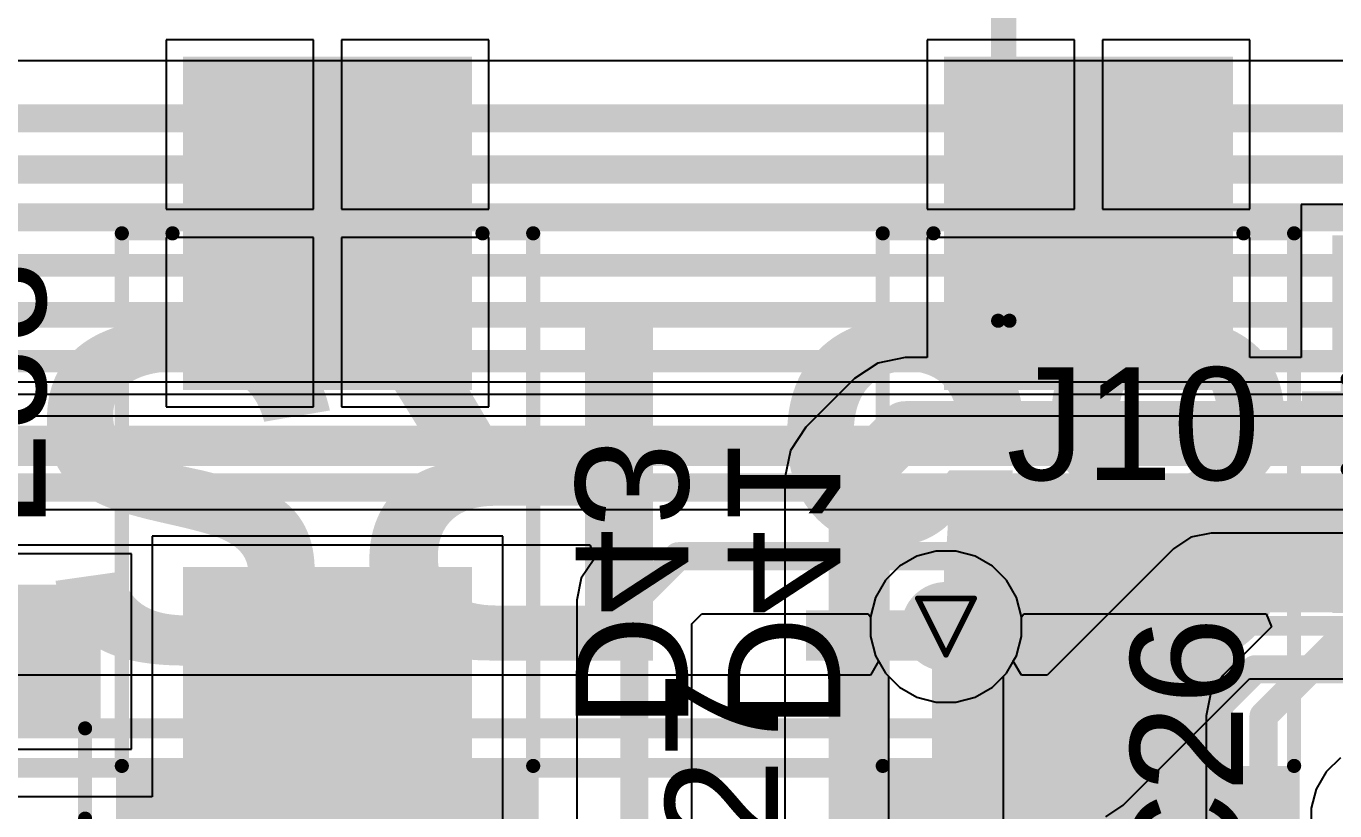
# Model space of a CAD drawing. Header units: inches. Extents: x -21 to 276, y -5 to 220.
# Drawn here: x 67.67 to 79.47, y 78.83 to 85.91 of the extents above; entities that cross this region are included whole.
import ezdxf

# ---------------------------------------------------------------- set-up
doc = ezdxf.new("R2010")
doc.units = ezdxf.units.IN
for name, color, linetype in [('Bottom Layer', 5, 'Continuous'), ('Bottom Overlay', 54, 'Continuous'), ('Bottom Paste', 16, 'Continuous'), ('Bottom Solder', 6, 'Continuous'), ('Drill Drawing', 1, 'Continuous'), ('Ground', 16, 'Continuous'), ('Power + Signal', 76, 'Continuous'), ('Top Layer', 1, 'Continuous'), ('Top Overlay', 2, 'Continuous'), ('Top Solder', 216, 'Continuous'), ('Via Holes', 16, 'Continuous')]:
    doc.layers.add(name, color=color, linetype=linetype)
doc.styles.add('Arial', font='', dxfattribs={"height": 0.2})
doc.styles.add('Arial_Bold', font='', dxfattribs={"height": 0.2})
doc.styles.get('Arial').set_extended_font_data('Arial')
doc.styles.get('Arial_Bold').set_extended_font_data('Arial', bold=True)

# ---------------------------------------------------------------- blocks, each defined once
blk = doc.blocks.new('F____0805_B_142')
at = {"layer": 'Bottom Layer'}
for points in [[(-0.6, -0.85), (-1.6, -0.85), (-1.6, 0.85), (-0.6, 0.85)], [(1.6, -0.85), (0.6, -0.85), (0.6, 0.85), (1.6, 0.85)]]:
    blk.add_hatch(color=5, dxfattribs=at).paths.add_polyline_path(points)
at = {"layer": 'Bottom Paste'}
for points in [[(-0.6, -0.85), (-1.6, -0.85), (-1.6, 0.85), (-0.6, 0.85)], [(1.6, -0.85), (0.6, -0.85), (0.6, 0.85), (1.6, 0.85)]]:
    blk.add_hatch(color=16, dxfattribs=at).paths.add_polyline_path(points)
at = {"layer": 'Bottom Solder'}
for points in [[(-0.498, -0.952), (-1.702, -0.952), (-1.702, 0.952), (-0.498, 0.952)], [(1.702, -0.952), (0.498, -0.952), (0.498, 0.952), (1.702, 0.952)]]:
    blk.add_hatch(color=6, dxfattribs=at).paths.add_polyline_path(points)
at = {"layer": 'Bottom Overlay'}
for points in [[(0.406, 0.813, 0.127, 0.127, 0), (-0.406, 0.813, 0.127, 0.127, 0)], [(0.406, -0.813, 0.127, 0.127, 0), (-0.406, -0.813, 0.127, 0.127, 0)]]:
    blk.add_lwpolyline(points, format="xyseb", dxfattribs=at)
for points in [[(-0.438, 0.813, 0.0635, 0.0635, 1), (-0.375, 0.813, 0.0635, 0.0635, 1)], [(0.375, 0.813, 0.0635, 0.0635, 1), (0.438, 0.813, 0.0635, 0.0635, 1)], [(-0.438, -0.813, 0.0635, 0.0635, 1), (-0.375, -0.813, 0.0635, 0.0635, 1)], [(0.375, -0.813, 0.0635, 0.0635, 1), (0.438, -0.813, 0.0635, 0.0635, 1)]]:
    blk.add_lwpolyline(points, format="xyseb", close=True, dxfattribs=at)
blk = doc.blocks.new('F____0805_B_143')
at = {"layer": 'Bottom Layer'}
for points in [[(-0.6, -0.85), (-1.6, -0.85), (-1.6, 0.85), (-0.6, 0.85)], [(1.6, -0.85), (0.6, -0.85), (0.6, 0.85), (1.6, 0.85)]]:
    blk.add_hatch(color=5, dxfattribs=at).paths.add_polyline_path(points)
at = {"layer": 'Bottom Paste'}
for points in [[(-0.6, -0.85), (-1.6, -0.85), (-1.6, 0.85), (-0.6, 0.85)], [(1.6, -0.85), (0.6, -0.85), (0.6, 0.85), (1.6, 0.85)]]:
    blk.add_hatch(color=16, dxfattribs=at).paths.add_polyline_path(points)
at = {"layer": 'Bottom Solder'}
for points in [[(-0.498, -0.952), (-1.702, -0.952), (-1.702, 0.952), (-0.498, 0.952)], [(1.702, -0.952), (0.498, -0.952), (0.498, 0.952), (1.702, 0.952)]]:
    blk.add_hatch(color=6, dxfattribs=at).paths.add_polyline_path(points)
at = {"layer": 'Bottom Overlay'}
for points in [[(-0.406, 0.813, 0.127, 0.127, 0), (0.406, 0.813, 0.127, 0.127, 0)], [(-0.406, -0.813, 0.127, 0.127, 0), (0.406, -0.813, 0.127, 0.127, 0)]]:
    blk.add_lwpolyline(points, format="xyseb", dxfattribs=at)
for points in [[(-0.438, 0.813, 0.0635, 0.0635, 1), (-0.375, 0.813, 0.0635, 0.0635, 1)], [(0.375, 0.813, 0.0635, 0.0635, 1), (0.438, 0.813, 0.0635, 0.0635, 1)], [(-0.438, -0.813, 0.0635, 0.0635, 1), (-0.375, -0.813, 0.0635, 0.0635, 1)], [(0.375, -0.813, 0.0635, 0.0635, 1), (0.438, -0.813, 0.0635, 0.0635, 1)]]:
    blk.add_lwpolyline(points, format="xyseb", close=True, dxfattribs=at)
blk = doc.blocks.new('SMB__B_146')
at = {"layer": 'Bottom Layer'}
for points in [[(-0.9, 1.2), (-0.9, -1.2), (-3.7, -1.2), (-3.7, 1.2)], [(3.7, 1.2), (3.7, -1.2), (0.9, -1.2), (0.9, 1.2)]]:
    blk.add_hatch(color=5, dxfattribs=at).paths.add_polyline_path(points)
at = {"layer": 'Bottom Overlay'}
for points in [[(2.591, 1.244), (4.826, 1.244), (4.826, 1.904), (2.591, 1.904)], [(3.734, -1.347), (4.826, -1.347), (4.826, 1.65), (3.734, 1.65)], [(2.591, -1.906), (4.826, -1.906), (4.826, -1.245), (2.591, -1.245)]]:
    blk.add_hatch(color=54, dxfattribs=at).paths.add_polyline_path(points)
at = {"layer": 'Bottom Paste'}
for points in [[(-0.9, 1.2), (-0.9, -1.2), (-3.7, -1.2), (-3.7, 1.2)], [(3.7, 1.2), (3.7, -1.2), (0.9, -1.2), (0.9, 1.2)]]:
    blk.add_hatch(color=16, dxfattribs=at).paths.add_polyline_path(points)
at = {"layer": 'Bottom Solder'}
for points in [[(-0.798, 1.302), (-0.798, -1.302), (-3.802, -1.302), (-3.802, 1.302)], [(3.802, 1.302), (3.802, -1.302), (0.798, -1.302), (0.798, 1.302)]]:
    blk.add_hatch(color=6, dxfattribs=at).paths.add_polyline_path(points)
at = {"layer": 'Bottom Overlay'}
for points in [[(-2.21, 1.397, 0.127, 0.127, 0), (-2.21, 1.854, 0.127, 0.127, 0)], [(2.591, 1.854, 0.127, 0.127, 0), (-2.21, 1.854, 0.127, 0.127, 0)], [(-2.21, -1.854, 0.127, 0.127, 0), (-2.21, -1.397, 0.127, 0.127, 0)], [(2.591, -1.854, 0.127, 0.127, 0), (-2.21, -1.854, 0.127, 0.127, 0)]]:
    blk.add_lwpolyline(points, format="xyseb", dxfattribs=at)
for points in [[(-2.242, 1.854, 0.0635, 0.0635, 1), (-2.178, 1.854, 0.0635, 0.0635, 1)], [(-2.242, 1.854, 0.0635, 0.0635, 1), (-2.178, 1.854, 0.0635, 0.0635, 1)], [(2.559, 1.854, 0.0635, 0.0635, 1), (2.623, 1.854, 0.0635, 0.0635, 1)], [(-2.242, 1.397, 0.0635, 0.0635, 1), (-2.178, 1.397, 0.0635, 0.0635, 1)], [(-2.242, -1.397, 0.0635, 0.0635, 1), (-2.178, -1.397, 0.0635, 0.0635, 1)], [(-2.242, -1.854, 0.0635, 0.0635, 1), (-2.178, -1.854, 0.0635, 0.0635, 1)], [(-2.242, -1.854, 0.0635, 0.0635, 1), (-2.178, -1.854, 0.0635, 0.0635, 1)], [(2.559, -1.854, 0.0635, 0.0635, 1), (2.623, -1.854, 0.0635, 0.0635, 1)]]:
    blk.add_lwpolyline(points, format="xyseb", close=True, dxfattribs=at)
blk = doc.blocks.new('SMB__B_148')
at = {"layer": 'Bottom Layer'}
for points in [[(-0.9, 1.2), (-0.9, -1.2), (-3.7, -1.2), (-3.7, 1.2)], [(3.7, 1.2), (3.7, -1.2), (0.9, -1.2), (0.9, 1.2)]]:
    blk.add_hatch(color=5, dxfattribs=at).paths.add_polyline_path(points)
at = {"layer": 'Bottom Overlay'}
for points in [[(2.591, 1.244), (4.826, 1.244), (4.826, 1.904), (2.591, 1.904)], [(3.734, -1.347), (4.826, -1.347), (4.826, 1.65), (3.734, 1.65)], [(2.591, -1.906), (4.826, -1.906), (4.826, -1.245), (2.591, -1.245)]]:
    blk.add_hatch(color=54, dxfattribs=at).paths.add_polyline_path(points)
at = {"layer": 'Bottom Paste'}
for points in [[(-0.9, 1.2), (-0.9, -1.2), (-3.7, -1.2), (-3.7, 1.2)], [(3.7, 1.2), (3.7, -1.2), (0.9, -1.2), (0.9, 1.2)]]:
    blk.add_hatch(color=16, dxfattribs=at).paths.add_polyline_path(points)
at = {"layer": 'Bottom Solder'}
for points in [[(-0.798, 1.302), (-0.798, -1.302), (-3.802, -1.302), (-3.802, 1.302)], [(3.802, 1.302), (3.802, -1.302), (0.798, -1.302), (0.798, 1.302)]]:
    blk.add_hatch(color=6, dxfattribs=at).paths.add_polyline_path(points)
at = {"layer": 'Bottom Overlay'}
for points in [[(-2.21, 1.397, 0.127, 0.127, 0), (-2.21, 1.854, 0.127, 0.127, 0)], [(2.591, 1.854, 0.127, 0.127, 0), (-2.21, 1.854, 0.127, 0.127, 0)], [(-2.21, -1.854, 0.127, 0.127, 0), (-2.21, -1.397, 0.127, 0.127, 0)], [(2.591, -1.854, 0.127, 0.127, 0), (-2.21, -1.854, 0.127, 0.127, 0)]]:
    blk.add_lwpolyline(points, format="xyseb", dxfattribs=at)
for points in [[(-2.242, 1.854, 0.0635, 0.0635, 1), (-2.178, 1.854, 0.0635, 0.0635, 1)], [(-2.242, 1.854, 0.0635, 0.0635, 1), (-2.178, 1.854, 0.0635, 0.0635, 1)], [(2.559, 1.854, 0.0635, 0.0635, 1), (2.623, 1.854, 0.0635, 0.0635, 1)], [(-2.242, 1.397, 0.0635, 0.0635, 1), (-2.178, 1.397, 0.0635, 0.0635, 1)], [(-2.242, -1.397, 0.0635, 0.0635, 1), (-2.178, -1.397, 0.0635, 0.0635, 1)], [(-2.242, -1.854, 0.0635, 0.0635, 1), (-2.178, -1.854, 0.0635, 0.0635, 1)], [(-2.242, -1.854, 0.0635, 0.0635, 1), (-2.178, -1.854, 0.0635, 0.0635, 1)], [(2.559, -1.854, 0.0635, 0.0635, 1), (2.623, -1.854, 0.0635, 0.0635, 1)]]:
    blk.add_lwpolyline(points, format="xyseb", close=True, dxfattribs=at)
blk = doc.blocks.new('DB128L_5_08_3P_BK_S_200')
at = {"layer": 'Top Overlay'}
for points in [[(-7.671, 5.131, 0.127, 0.127, 0), (-7.671, -5.08, 0.127, 0.127, 0)], [(7.671, 5.131, 0.127, 0.127, 0), (-7.671, 5.131, 0.127, 0.127, 0)]]:
    blk.add_lwpolyline(points, format="xyseb", dxfattribs=at)
blk.add_lwpolyline([(-7.703, 5.131, 0.0635, 0.0635, 1), (-7.639, 5.131, 0.0635, 0.0635, 1)], format="xyseb", close=True, dxfattribs=at)
blk.add_lwpolyline([(-7.703, 5.131, 0.0635, 0.0635, 1), (-7.639, 5.131, 0.0635, 0.0635, 1)], format="xyseb", close=True, dxfattribs=at)
blk = doc.blocks.new('DB128L_5_08_3P_BK_S_201')
at = {"layer": 'Top Overlay'}
for points in [[(7.671, 5.131, 0.127, 0.127, 0), (-7.671, 5.131, 0.127, 0.127, 0)], [(7.671, 5.131, 0.127, 0.127, 0), (7.671, -5.08, 0.127, 0.127, 0)]]:
    blk.add_lwpolyline(points, format="xyseb", dxfattribs=at)
blk.add_lwpolyline([(7.639, 5.131, 0.0635, 0.0635, 1), (7.703, 5.131, 0.0635, 0.0635, 1)], format="xyseb", close=True, dxfattribs=at)
blk.add_lwpolyline([(7.639, 5.131, 0.0635, 0.0635, 1), (7.703, 5.131, 0.0635, 0.0635, 1)], format="xyseb", close=True, dxfattribs=at)

msp = doc.modelspace()

# ---------------------------------------------------------------- hatches: boundary and pattern name
at = {"layer": 'Bottom Layer'}
msp.add_hatch(color=5, dxfattribs=at).paths.add_polyline_path([(76.045, 80.62), (81.244, 80.62), (81.244, 81.636), (76.045, 81.636)])
h = msp.add_hatch(color=5, dxfattribs=at)
edge = h.paths.add_edge_path()
edge.add_arc((75.961, 80.493), 0.3, 0, 360)
at = {"layer": 'Bottom Solder'}
h = msp.add_hatch(color=6, dxfattribs=at)
edge = h.paths.add_edge_path()
edge.add_arc((75.961, 80.493), 0.402, 0, 360)
at = {"layer": 'Ground'}
h = msp.add_hatch(color=16, dxfattribs=at)
edge = h.paths.add_edge_path()
edge.add_arc((75.961, 80.493), 0.3, 0, 360)
at = {"layer": 'Power + Signal'}
h = msp.add_hatch(color=76, dxfattribs=at)
edge = h.paths.add_edge_path()
edge.add_arc((75.961, 80.493), 0.3, 0, 360)
at = {"layer": 'Top Layer'}
h = msp.add_hatch(color=1, dxfattribs=at)
edge = h.paths.add_edge_path()
edge.add_arc((75.961, 80.493), 0.3, 0, 360)
at = {"layer": 'Top Solder'}
h = msp.add_hatch(color=216, dxfattribs=at)
edge = h.paths.add_edge_path()
edge.add_arc((75.961, 80.493), 0.402, 0, 360)
at = {"layer": 'Via Holes'}
h = msp.add_hatch(color=7, dxfattribs=at)
edge = h.paths.add_edge_path()
edge.add_arc((75.961, 80.493), 0.15, 0, 360)

# ---------------------------------------------------------------- linework, layer by layer
at = {"layer": 'Bottom Layer'}
for p, q in [((70.259, 85.782), (68.932, 85.782)), ((68.932, 85.782), (68.932, 84.255)), ((70.259, 84.255), (70.259, 85.782)), ((71.84, 85.782), (70.513, 85.782)), ((70.513, 85.782), (70.513, 84.255)), ((71.84, 84.255), (71.84, 85.782)), ((77.118, 85.782), (75.791, 85.782)), ((75.791, 85.782), (75.791, 84.255)), ((77.118, 84.255), (77.118, 85.782)), ((78.699, 85.782), (77.372, 85.782)), ((77.372, 85.782), (77.372, 84.255)), ((78.699, 84.255), (78.699, 85.782)), ((68.932, 84.255), (70.259, 84.255)), ((70.513, 84.255), (71.84, 84.255)), ((75.791, 84.255), (77.118, 84.255)), ((77.372, 84.255), (78.699, 84.255)), ((80.79, 84.299), (79.163, 84.299)), ((79.163, 84.299), (79.163, 82.918)), ((70.259, 84.001), (68.932, 84.001)), ((68.932, 84.001), (68.932, 82.474)), ((70.259, 82.474), (70.259, 84.001)), ((71.84, 84.001), (70.513, 84.001)), ((70.513, 84.001), (70.513, 82.474)), ((71.84, 82.474), (71.84, 84.001)), ((77.245, 84.001), (75.791, 84.001)), ((75.791, 84.001), (75.791, 82.918)), ((78.699, 84.001), (77.245, 84.001)), ((78.699, 82.918), (78.699, 84.001)), ((75.347, 82.869), (75.137, 82.728)), ((75.594, 82.918), (75.347, 82.869)), ((75.791, 82.918), (75.594, 82.918)), ((79.163, 82.918), (78.699, 82.918)), ((75.137, 82.728), (74.699, 82.29)), ((68.932, 82.474), (70.259, 82.474)), ((70.513, 82.474), (71.84, 82.474)), ((74.699, 82.29), (74.558, 82.08)), ((74.558, 82.08), (74.509, 81.833)), ((74.509, 81.833), (74.509, 76.343)), ((71.967, 81.309), (68.805, 81.309)), ((68.805, 81.309), (68.805, 78.957)), ((71.967, 78.694), (71.967, 81.309)), ((68.619, 81.15), (67.549, 81.15)), ((68.619, 79.388), (68.619, 81.15)), ((64.125, 79.388), (68.619, 79.388)), ((68.805, 78.957), (67.148, 78.957))]:
    msp.add_line(p, q, dxfattribs=at)
for points in [[(75.156, 81.833, 0.508, 0.508, 0), (75.594, 82.271, 0.508, 0.508, 0)], [(75.594, 82.271, 0.508, 0.508, 0), (87.507, 82.271, 0.508, 0.508, 0)], [(75.156, 69.725, 0.508, 0.508, 0), (75.156, 81.833, 0.508, 0.508, 0)], [(75.961, 80.493, 0.254, 0.254, 0), (76.281, 80.493, 0.254, 0.254, 0)], [(76.281, 80.493, 0.254, 0.254, 0), (77.245, 79.528, 0.254, 0.254, 0)], [(70.386, 79.432, 0.254, 0.254, 0), (70.386, 79.528, 0.254, 0.254, 0)], [(70.386, 79.432, 0.254, 0.254, 0), (71.459, 78.359, 0.254, 0.254, 0)]]:
    msp.add_lwpolyline(points, format="xyseb", dxfattribs=at)
for points in [[(75.467, 82.271, 0.254, 0.254, 1), (75.721, 82.271, 0.254, 0.254, 1)], [(75.467, 82.271, 0.254, 0.254, 1), (75.721, 82.271, 0.254, 0.254, 1)], [(75.029, 81.833, 0.254, 0.254, 1), (75.283, 81.833, 0.254, 0.254, 1)], [(75.029, 81.833, 0.254, 0.254, 1), (75.283, 81.833, 0.254, 0.254, 1)], [(75.897, 80.493, 0.127, 0.127, 1), (76.024, 80.493, 0.127, 0.127, 1)], [(76.217, 80.493, 0.127, 0.127, 1), (76.344, 80.493, 0.127, 0.127, 1)], [(76.217, 80.493, 0.127, 0.127, 1), (76.344, 80.493, 0.127, 0.127, 1)], [(70.322, 79.528, 0.127, 0.127, 1), (70.449, 79.528, 0.127, 0.127, 1)], [(77.182, 79.528, 0.127, 0.127, 1), (77.309, 79.528, 0.127, 0.127, 1)], [(70.322, 79.432, 0.127, 0.127, 1), (70.449, 79.432, 0.127, 0.127, 1)], [(70.322, 79.432, 0.127, 0.127, 1), (70.449, 79.432, 0.127, 0.127, 1)]]:
    msp.add_lwpolyline(points, format="xyseb", close=True, dxfattribs=at)
at = {"layer": 'Drill Drawing'}
for points in [[(75.707, 80.747, 0.0508, 0.0508, 0), (76.215, 80.747, 0.0508, 0.0508, 0)], [(75.707, 80.747, 0.0508, 0.0508, 0), (75.961, 80.239, 0.0508, 0.0508, 0)], [(75.961, 80.239, 0.0508, 0.0508, 0), (76.215, 80.747, 0.0508, 0.0508, 0)]]:
    msp.add_lwpolyline(points, format="xyseb", dxfattribs=at)
for points in [[(75.694, 80.747, 0.0254, 0.0254, 1), (75.72, 80.747, 0.0254, 0.0254, 1)], [(75.694, 80.747, 0.0254, 0.0254, 1), (75.72, 80.747, 0.0254, 0.0254, 1)], [(76.202, 80.747, 0.0254, 0.0254, 1), (76.228, 80.747, 0.0254, 0.0254, 1)], [(76.202, 80.747, 0.0254, 0.0254, 1), (76.228, 80.747, 0.0254, 0.0254, 1)], [(75.948, 80.239, 0.0254, 0.0254, 1), (75.974, 80.239, 0.0254, 0.0254, 1)], [(75.948, 80.239, 0.0254, 0.0254, 1), (75.974, 80.239, 0.0254, 0.0254, 1)]]:
    msp.add_lwpolyline(points, format="xyseb", close=True, dxfattribs=at)
at = {"layer": 'Ground'}
for p, q in [((88.227, 85.593), (55.965, 85.593)), ((57.209, 82.394), (86.218, 82.394)), ((75.871, 81.174), (75.698, 81.127)), ((76.051, 81.174), (75.871, 81.174)), ((76.224, 81.127), (76.051, 81.174)), ((75.698, 81.127), (75.543, 81.038)), ((76.379, 81.038), (76.224, 81.127)), ((75.543, 81.038), (75.416, 80.911)), ((76.506, 80.911), (76.379, 81.038)), ((75.416, 80.911), (75.326, 80.755)), ((76.596, 80.755), (76.506, 80.911)), ((75.326, 80.755), (75.28, 80.582)), ((76.642, 80.582), (76.596, 80.755)), ((75.28, 80.582), (75.28, 80.403)), ((76.642, 80.403), (76.642, 80.582)), ((75.28, 80.403), (75.326, 80.23)), ((76.596, 80.23), (76.642, 80.403)), ((75.326, 80.23), (75.416, 80.074)), ((76.506, 80.074), (76.596, 80.23)), ((75.416, 80.074), (75.543, 79.948)), ((76.379, 79.948), (76.506, 80.074)), ((75.543, 79.948), (75.698, 79.858)), ((76.224, 79.858), (76.379, 79.948)), ((75.698, 79.858), (75.871, 79.812)), ((75.871, 79.812), (76.051, 79.812)), ((76.051, 79.812), (76.224, 79.858)), ((79.516, 79.31), (79.389, 79.184)), ((79.389, 79.184), (79.299, 79.028)), ((79.299, 79.028), (79.253, 78.855)), ((79.253, 78.855), (79.253, 78.676))]:
    msp.add_line(p, q, dxfattribs=at)
for points in [[(55.965, 85.075, 0.254, 0.254, 0), (88.227, 85.075, 0.254, 0.254, 0)], [(56.242, 84.614, 0.254, 0.254, 0), (87.624, 84.614, 0.254, 0.254, 0)], [(56.444, 84.182, 0.254, 0.254, 0), (86.779, 84.182, 0.254, 0.254, 0)], [(56.623, 83.75, 0.203, 0.203, 0), (86.636, 83.75, 0.203, 0.203, 0)], [(56.826, 83.318, 0.203, 0.203, 0), (86.529, 83.318, 0.203, 0.203, 0)], [(57.005, 82.886, 0.203, 0.203, 0), (86.422, 82.886, 0.203, 0.203, 0)]]:
    msp.add_lwpolyline(points, format="xyseb", dxfattribs=at)
at = {"layer": 'Power + Signal'}
for p, q in [((87.336, 82.696), (56.154, 82.696)), ((56.547, 81.229), (72.75, 81.229)), ((72.75, 81.229), (72.799, 81.111)), ((72.786, 81.098), (72.673, 80.93)), ((72.799, 81.111), (72.786, 81.098)), ((72.673, 80.93), (72.634, 80.732)), ((72.634, 80.732), (72.634, 74.636)), ((73.67, 80.518), (73.761, 80.609)), ((73.761, 80.609), (75.26, 80.609)), ((75.26, 80.609), (75.28, 80.582)), ((75.28, 80.582), (75.28, 80.403)), ((76.642, 80.582), (76.662, 80.609)), ((76.642, 80.403), (76.642, 80.582)), ((76.662, 80.609), (78.847, 80.609)), ((78.847, 80.609), (78.895, 80.491)), ((73.67, 76.553), (73.67, 80.518)), ((78.895, 80.491), (78.457, 80.053)), ((75.28, 80.403), (75.326, 80.23)), ((76.596, 80.23), (76.642, 80.403)), ((75.326, 80.23), (75.416, 80.074)), ((76.506, 80.074), (76.596, 80.23)), ((75.416, 80.074), (75.443, 80.047)), ((75.443, 80.047), (75.443, 74.024)), ((76.479, 80.047), (76.506, 80.074)), ((76.479, 75.931), (76.479, 80.047)), ((78.457, 80.053), (78.345, 79.885)), ((78.345, 79.885), (78.305, 79.687)), ((78.305, 79.687), (78.305, 72.149))]:
    msp.add_line(p, q, dxfattribs=at)
for points in [[(56.154, 82.178, 0.254, 0.254, 0), (87.336, 82.178, 0.254, 0.254, 0)], [(56.333, 81.747, 0.254, 0.254, 0), (87.158, 81.747, 0.254, 0.254, 0)], [(73.152, 80.732, 0.254, 0.254, 0), (73.547, 81.127, 0.254, 0.254, 0)], [(73.547, 81.127, 0.254, 0.254, 0), (86.563, 81.127, 0.254, 0.254, 0)], [(73.152, 74.066, 0.254, 0.254, 0), (73.152, 80.732, 0.254, 0.254, 0)], [(75.961, 73.809, 0.254, 0.254, 0), (75.961, 80.493, 0.254, 0.254, 0)], [(78.823, 79.687, 0.254, 0.254, 0), (79.637, 80.5, 0.254, 0.254, 0)], [(78.823, 65.467, 0.254, 0.254, 0), (78.823, 79.687, 0.254, 0.254, 0)]]:
    msp.add_lwpolyline(points, format="xyseb", dxfattribs=at)
for points in [[(73.483, 81.127, 0.127, 0.127, 1), (73.61, 81.127, 0.127, 0.127, 1)], [(73.483, 81.127, 0.127, 0.127, 1), (73.61, 81.127, 0.127, 0.127, 1)], [(73.088, 80.732, 0.127, 0.127, 1), (73.215, 80.732, 0.127, 0.127, 1)], [(73.088, 80.732, 0.127, 0.127, 1), (73.215, 80.732, 0.127, 0.127, 1)], [(75.897, 80.493, 0.127, 0.127, 1), (76.024, 80.493, 0.127, 0.127, 1)], [(78.76, 79.687, 0.127, 0.127, 1), (78.887, 79.687, 0.127, 0.127, 1)], [(78.76, 79.687, 0.127, 0.127, 1), (78.887, 79.687, 0.127, 0.127, 1)]]:
    msp.add_lwpolyline(points, format="xyseb", close=True, dxfattribs=at)
at = {"layer": 'Top Layer'}
for p, q in [((89.219, 82.585), (52.603, 82.585)), ((52.818, 81.549), (85.9, 81.549)), ((78.167, 81.299), (78.012, 81.195)), ((78.351, 81.335), (78.167, 81.299)), ((85.017, 81.335), (78.351, 81.335)), ((75.871, 81.174), (75.698, 81.127)), ((76.051, 81.174), (75.871, 81.174)), ((76.224, 81.127), (76.051, 81.174)), ((78.012, 81.195), (76.872, 80.055)), ((75.698, 81.127), (75.543, 81.038)), ((76.379, 81.038), (76.224, 81.127)), ((75.543, 81.038), (75.416, 80.911)), ((76.506, 80.911), (76.379, 81.038)), ((75.416, 80.911), (75.326, 80.755)), ((76.596, 80.755), (76.506, 80.911)), ((75.326, 80.755), (75.28, 80.582)), ((76.642, 80.582), (76.596, 80.755)), ((75.28, 80.582), (75.28, 80.403)), ((76.642, 80.403), (76.642, 80.582)), ((75.28, 80.403), (75.326, 80.23)), ((76.596, 80.23), (76.642, 80.403)), ((75.326, 80.23), (75.354, 80.182)), ((76.568, 80.182), (76.596, 80.23)), ((75.354, 80.182), (75.281, 80.055)), ((76.641, 80.055), (76.568, 80.182)), ((75.281, 80.055), (56.755, 80.055)), ((76.872, 80.055), (76.641, 80.055)), ((77.557, 78.882), (78.696, 80.021)), ((78.696, 80.021), (80.064, 80.021)), ((79.516, 79.31), (79.389, 79.184)), ((79.389, 79.184), (79.299, 79.028)), ((79.299, 79.028), (79.253, 78.855)), ((77.401, 78.778), (77.557, 78.882)), ((79.253, 78.855), (79.253, 78.676))]:
    msp.add_line(p, q, dxfattribs=at)
for points in [[(52.603, 82.067, 0.254, 0.254, 0), (89.665, 82.067, 0.254, 0.254, 0)], [(77.07, 79.576, 0.178, 0.178, 0), (78.351, 80.856, 0.178, 0.178, 0)], [(78.351, 80.856, 0.178, 0.178, 0), (85.017, 80.856, 0.178, 0.178, 0)], [(77.218, 79.22, 0.178, 0.178, 0), (78.498, 80.5, 0.178, 0.178, 0)], [(78.498, 80.5, 0.178, 0.178, 0), (84.87, 80.5, 0.178, 0.178, 0)], [(77.892, 79.255, 0.254, 0.254, 0), (78.744, 80.107, 0.254, 0.254, 0)], [(78.744, 80.107, 0.254, 0.254, 0), (82.816, 80.107, 0.254, 0.254, 0)], [(57.813, 79.576, 0.178, 0.178, 0), (77.07, 79.576, 0.178, 0.178, 0)], [(56.902, 79.22, 0.178, 0.178, 0), (77.218, 79.22, 0.178, 0.178, 0)], [(77.892, 78.32, 0.254, 0.254, 0), (77.892, 79.255, 0.254, 0.254, 0)]]:
    msp.add_lwpolyline(points, format="xyseb", dxfattribs=at)
for points in [[(78.306, 80.856, 0.0889, 0.0889, 1), (78.395, 80.856, 0.0889, 0.0889, 1)], [(78.306, 80.856, 0.0889, 0.0889, 1), (78.395, 80.856, 0.0889, 0.0889, 1)], [(78.453, 80.5, 0.0889, 0.0889, 1), (78.542, 80.5, 0.0889, 0.0889, 1)], [(78.453, 80.5, 0.0889, 0.0889, 1), (78.542, 80.5, 0.0889, 0.0889, 1)], [(78.68, 80.107, 0.127, 0.127, 1), (78.807, 80.107, 0.127, 0.127, 1)], [(78.68, 80.107, 0.127, 0.127, 1), (78.807, 80.107, 0.127, 0.127, 1)], [(77.026, 79.576, 0.0889, 0.0889, 1), (77.115, 79.576, 0.0889, 0.0889, 1)], [(77.026, 79.576, 0.0889, 0.0889, 1), (77.115, 79.576, 0.0889, 0.0889, 1)], [(77.173, 79.22, 0.0889, 0.0889, 1), (77.262, 79.22, 0.0889, 0.0889, 1)], [(77.173, 79.22, 0.0889, 0.0889, 1), (77.262, 79.22, 0.0889, 0.0889, 1)], [(77.828, 79.255, 0.127, 0.127, 1), (77.955, 79.255, 0.127, 0.127, 1)], [(77.828, 79.255, 0.127, 0.127, 1), (77.955, 79.255, 0.127, 0.127, 1)]]:
    msp.add_lwpolyline(points, format="xyseb", close=True, dxfattribs=at)

# ---------------------------------------------------------------- block references
for name, p, rotation in [('DB128L_5_08_3P_BK_S_200', (68.862, 88.381), 180), ('DB128L_5_08_3P_BK_S_201', (84.102, 88.381), 180), ('SMB__B_146', (70.386, 81.828), 270), ('SMB__B_148', (77.245, 81.828), 270), ('F____0805_B_143', (80.394, 82.318), 90), ('F____0805_B_142', (67.388, 79.169), 270)]:
    msp.add_blockref(name, p, dxfattribs=dict(rotation=rotation))

# ---------------------------------------------------------------- texts
at = {"layer": 'Bottom Overlay', "style": 'Arial', "text_generation_flag": 2}
for s, p in [('F22', (66.83, 81.371)), ('D43', (72.623, 79.573)), ('D41', (73.994, 79.564))]:
    msp.add_text(s, height=1.016, rotation=270, dxfattribs=at).set_placement(p)
at = {"layer": 'Top Overlay'}
for s, height, rotation, style, p in [('RS-232', 3.048, 180, 'Arial_Bold', (73.605, 83.235)), ('RS-485', 3.048, 180, 'Arial_Bold', (88.846, 83.235)), ('C26', 1.016, 90, 'Arial', (78.639, 77.974)), ('C27', 1.016, 90, 'Arial', (74.447, 77.487))]:
    msp.add_text(s, height=height, rotation=rotation, dxfattribs=dict(at, style=style)).set_placement(p)
at = {"layer": 'Top Overlay', "style": 'Arial'}
msp.add_text('J10', height=1.016, dxfattribs=at).set_placement((76.505, 81.814))

doc.saveas('drawing.dxf')
